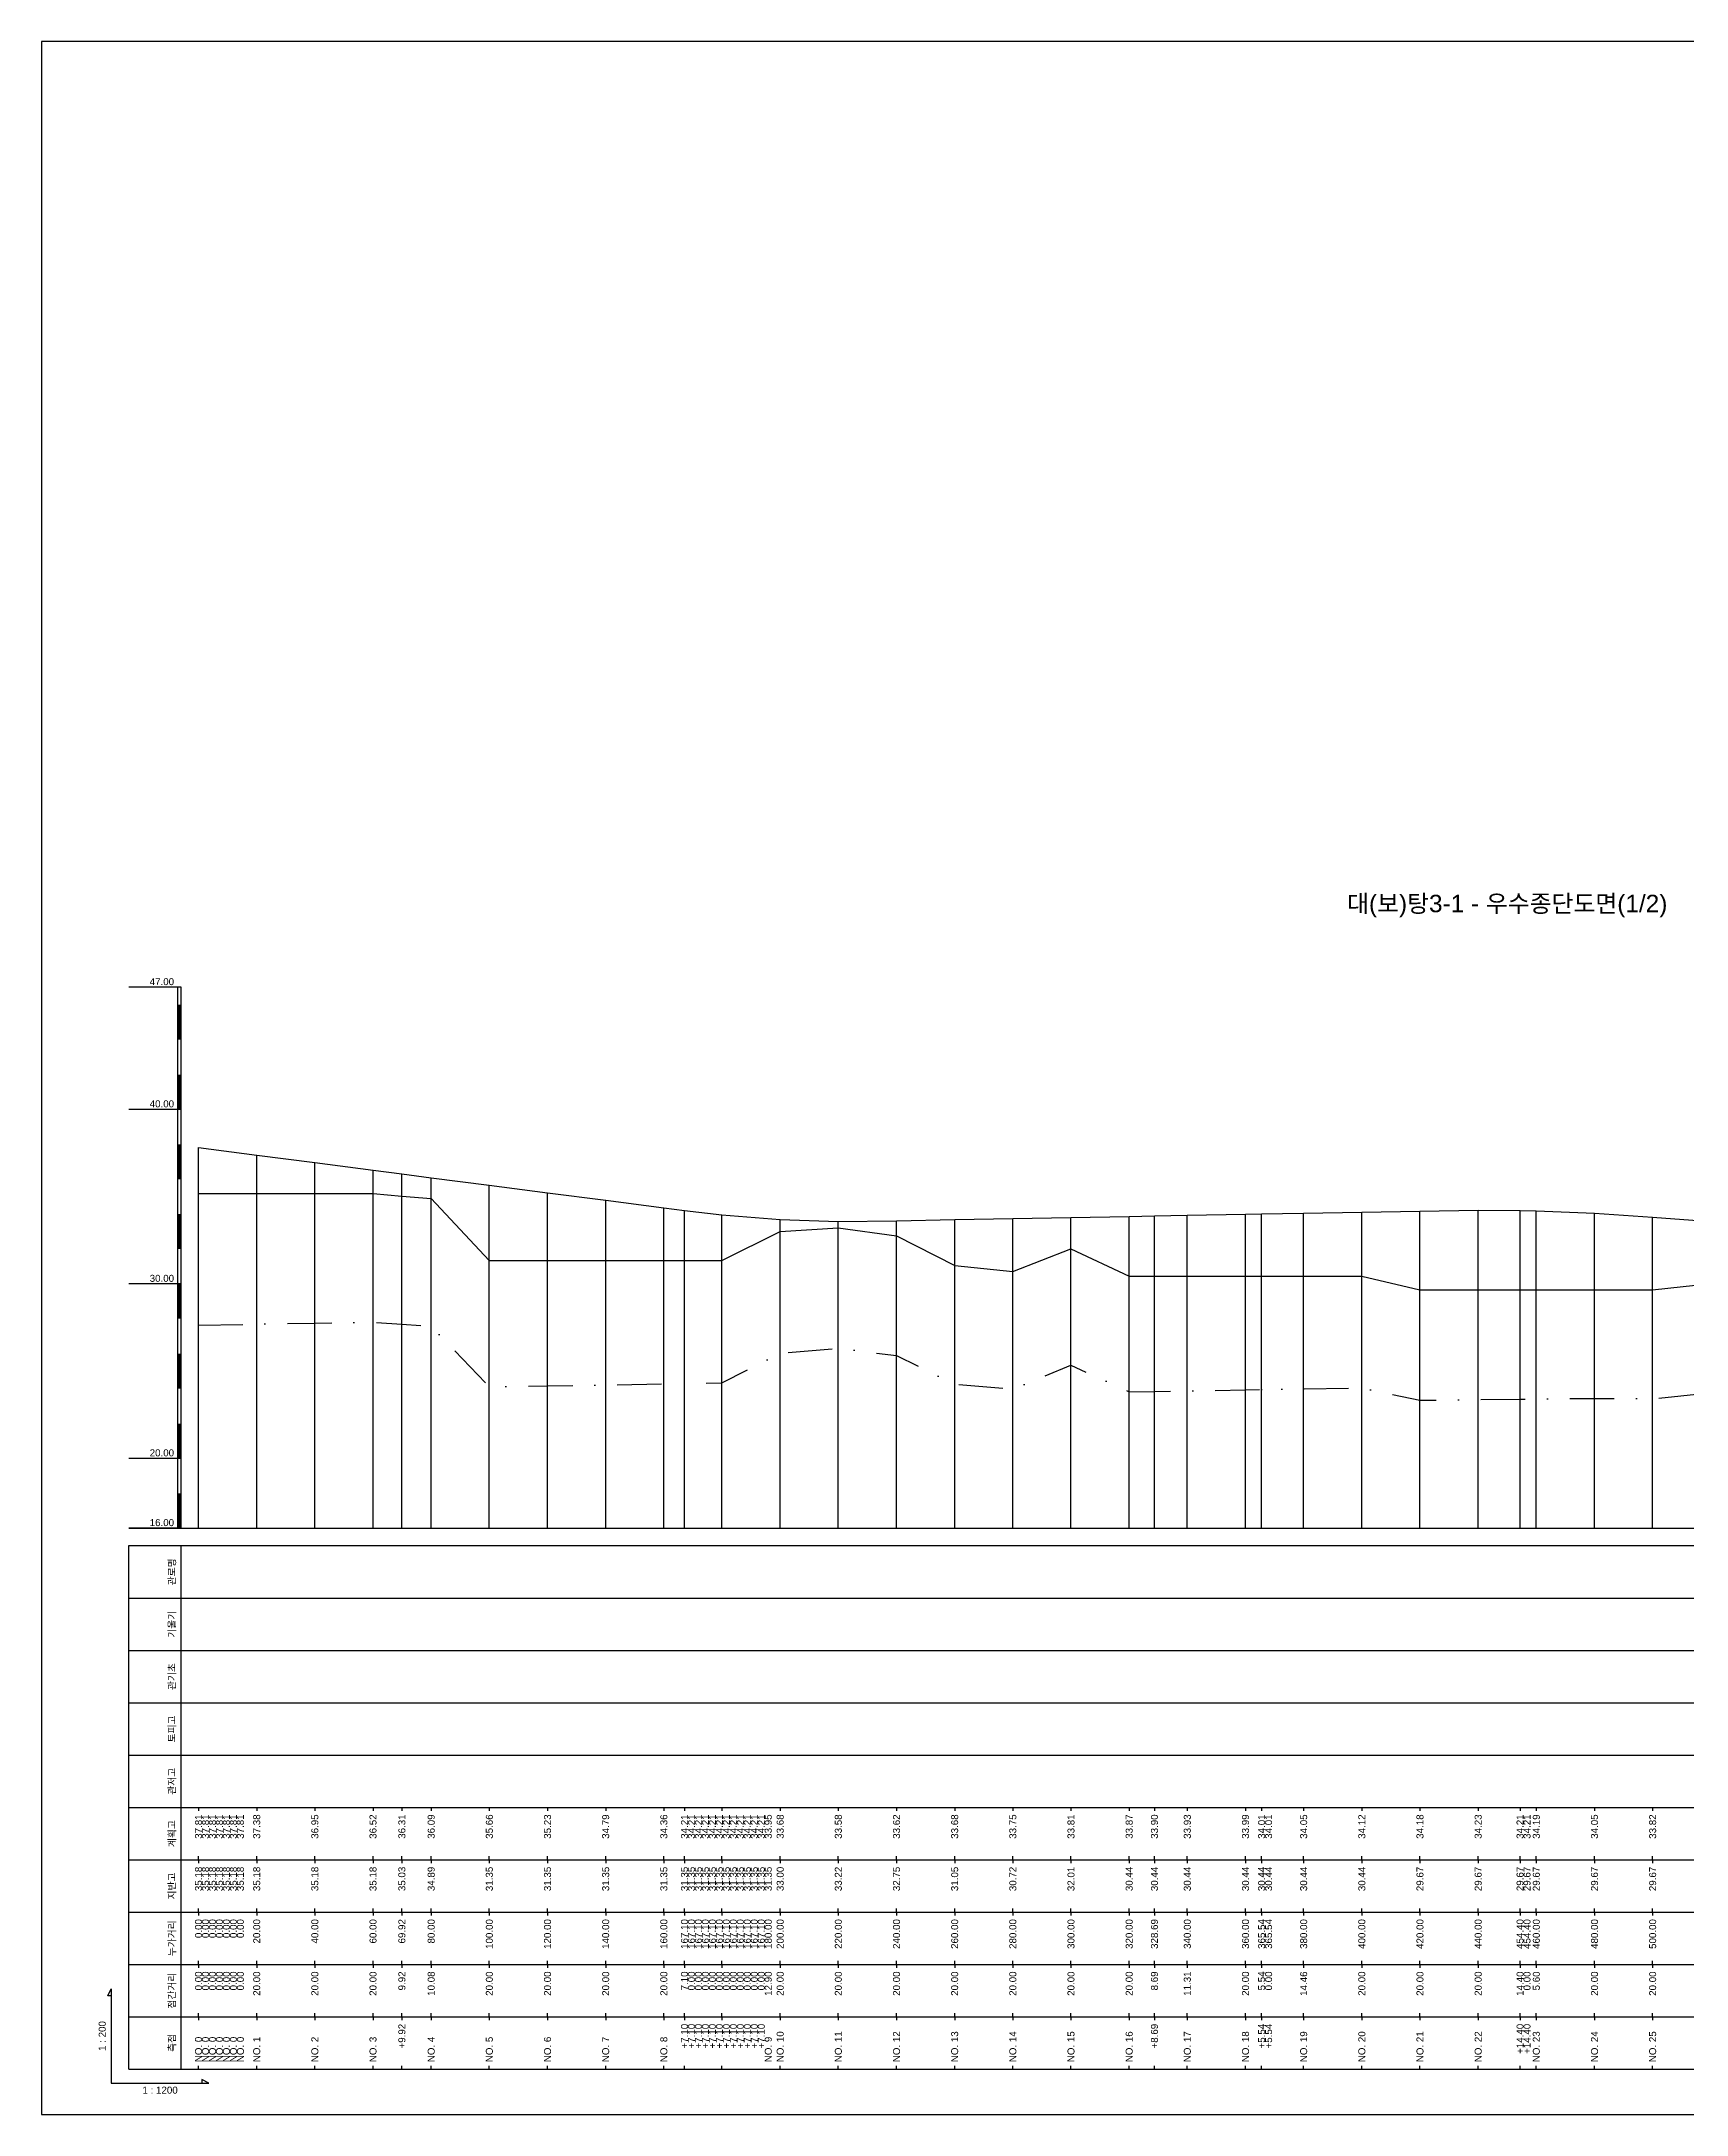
# Model space of a CAD drawing. Header units: millimetres. Extents: x -7351 to 135086, y 1419 to 5643.
# Drawn here: x 59893 to 60365, y 1419 to 2013 of the extents above; entities that cross this region are included whole.
import ezdxf
from ezdxf.enums import TextEntityAlignment as Align

# ---------------------------------------------------------------- set-up
doc = ezdxf.new("R2010")
doc.units = ezdxf.units.MM
doc.linetypes.add('DASHDOT', pattern=[25.4, 12.7, -6.35, 0, -6.35])
for name, color, linetype in [('KZ_종단_계획선', 1, 'Continuous'), ('KZ_종단_노선명', 7, 'Continuous'), ('KZ_종단_도각', 7, 'Continuous'), ('KZ_종단_수직선', 7, 'Continuous'), ('KZ_종단_암선1', 56, 'DASHDOT'), ('KZ_종단_지반선', 3, 'Continuous'), ('KZ_종단_테이블문자', 7, 'Continuous'), ('KZ_종단_테이블선', 7, 'Continuous'), ('KZ_종단_폴대', 7, 'Continuous')]:
    doc.layers.add(name, color=color, linetype=linetype)
doc.styles.get("Standard").update_dxf_attribs({"font": 'arial.ttf'})

msp = doc.modelspace()

# ---------------------------------------------------------------- linework, layer by layer
at = {"layer": 'KZ_종단_계획선'}
msp.add_lwpolyline([(59938.36, 1696.1), (59938.36, 1696.1), (59938.36, 1696.1), (59938.36, 1696.1), (59938.36, 1696.1), (59938.36, 1696.1), (59938.36, 1696.1), (59955.03, 1693.95), (59971.69, 1691.79), (59988.36, 1689.64), (59996.62, 1688.57), (60005.03, 1687.48), (60021.69, 1685.32), (60038.36, 1683.17), (60055.03, 1681.01), (60071.69, 1678.85), (60077.61, 1678.09), (60077.61, 1678.09), (60077.61, 1678.09), (60077.61, 1678.09), (60077.61, 1678.09), (60077.61, 1678.09), (60077.61, 1678.09), (60077.61, 1678.09), (60077.61, 1678.09), (60077.61, 1678.09), (60077.61, 1678.09), (60077.61, 1678.09), (60088.36, 1676.8), (60105.03, 1675.46), (60121.69, 1674.95), (60138.36, 1675.15), (60155.03, 1675.46), (60171.69, 1675.77), (60188.36, 1676.08), (60205.03, 1676.38), (60212.27, 1676.52), (60221.69, 1676.69), (60238.36, 1677), (60242.97, 1677.09), (60242.98, 1677.09), (60255.03, 1677.31), (60271.69, 1677.62), (60288.36, 1677.92), (60305.03, 1678.17), (60317.02, 1678.08), (60317.03, 1678.08), (60321.69, 1677.98), (60338.36, 1677.28), (60355.03, 1676.15), (60371.69, 1674.96)], dxfattribs=at)
at = {"layer": 'KZ_종단_도각'}
msp.add_lwpolyline([(59893.36, 1419.04), (60734.36, 1419.04), (60734.36, 2013.04), (59893.36, 2013.04)], close=True, dxfattribs=at)
at = {"layer": 'KZ_종단_수직선'}
for p, q in [((59938.36, 1587.04), (59938.36, 1696.1)), ((59938.36, 1587.04), (59938.36, 1696.1)), ((59938.36, 1587.04), (59938.36, 1696.1)), ((59938.36, 1587.04), (59938.36, 1696.1)), ((59938.36, 1587.04), (59938.36, 1696.1)), ((59938.36, 1587.04), (59938.36, 1696.1)), ((59938.36, 1587.04), (59938.36, 1696.1)), ((59938.36, 1587.04), (59938.36, 1696.1)), ((59938.36, 1587.04), (59938.36, 1696.1)), ((59938.36, 1587.04), (59938.36, 1696.1)), ((59938.36, 1587.04), (59938.36, 1696.1)), ((59938.36, 1587.04), (59938.36, 1696.1)), ((59938.36, 1587.04), (59938.36, 1696.1)), ((59955.03, 1587.04), (59955.03, 1693.95)), ((59971.69, 1587.04), (59971.69, 1691.79)), ((59988.36, 1587.04), (59988.36, 1689.64)), ((59996.63, 1587.04), (59996.63, 1688.57)), ((60005.03, 1587.04), (60005.03, 1687.48)), ((60021.69, 1587.04), (60021.69, 1685.32)), ((60038.36, 1587.04), (60038.36, 1683.17)), ((60055.03, 1587.04), (60055.03, 1681.01)), ((60071.69, 1587.04), (60071.69, 1678.85)), ((60077.61, 1587.04), (60077.61, 1678.09)), ((60077.61, 1587.04), (60077.61, 1678.09)), ((60077.61, 1587.04), (60077.61, 1678.09)), ((60077.61, 1587.04), (60077.61, 1678.09)), ((60077.61, 1587.04), (60077.61, 1678.09)), ((60077.61, 1587.04), (60077.61, 1678.09)), ((60077.61, 1587.04), (60077.61, 1678.09)), ((60077.61, 1587.04), (60077.61, 1678.09)), ((60077.61, 1587.04), (60077.61, 1678.09)), ((60077.61, 1587.04), (60077.61, 1678.09)), ((60077.61, 1587.04), (60077.61, 1678.09)), ((60077.61, 1587.04), (60077.61, 1678.09)), ((60088.36, 1587.04), (60088.36, 1676.8)), ((60105.03, 1587.04), (60105.03, 1675.46)), ((60138.36, 1587.04), (60138.36, 1675.15)), ((60155.03, 1587.04), (60155.03, 1675.46)), ((60171.69, 1587.04), (60171.69, 1675.77)), ((60188.36, 1587.04), (60188.36, 1676.08)), ((60205.03, 1587.04), (60205.03, 1676.38)), ((60212.27, 1587.04), (60212.27, 1676.52)), ((60221.69, 1587.04), (60221.69, 1676.69)), ((60238.36, 1587.04), (60238.36, 1677)), ((60242.98, 1587.04), (60242.98, 1677.09)), ((60242.98, 1587.04), (60242.98, 1677.09)), ((60255.03, 1587.04), (60255.03, 1677.31)), ((60271.69, 1587.04), (60271.69, 1677.62)), ((60288.36, 1587.04), (60288.36, 1677.92)), ((60305.03, 1587.04), (60305.03, 1678.17)), ((60317.03, 1587.04), (60317.03, 1678.08)), ((60317.03, 1587.04), (60317.03, 1678.08)), ((60321.69, 1587.04), (60321.69, 1677.98)), ((60338.36, 1587.04), (60338.36, 1677.28)), ((60355.03, 1587.04), (60355.03, 1676.15)), ((60121.69, 1587.04), (60121.69, 1674.95))]:
    msp.add_line(p, q, dxfattribs=at)
at = {"layer": 'KZ_종단_암선1', "flags": 128}
msp.add_lwpolyline([(59938.36, 1645.23), (59938.36, 1645.23), (59938.36, 1645.23), (59938.36, 1645.23), (59938.36, 1645.23), (59938.36, 1645.23), (59938.36, 1645.23), (59955.03, 1645.52), (59971.69, 1645.81), (59988.36, 1646.09), (59996.63, 1645.51), (60005.03, 1644.93), (60021.69, 1627.52), (60038.36, 1627.81), (60055.03, 1628.09), (60071.69, 1628.38), (60077.61, 1628.48), (60077.61, 1628.48), (60077.61, 1628.48), (60077.61, 1628.48), (60077.61, 1628.48), (60077.61, 1628.48), (60077.61, 1628.48), (60077.61, 1628.48), (60077.61, 1628.48), (60077.61, 1628.48), (60077.61, 1628.48), (60077.61, 1628.48), (60088.36, 1628.67), (60105.03, 1637.19), (60121.69, 1638.58), (60138.36, 1636.51), (60155.03, 1628.32), (60171.69, 1626.93), (60188.36, 1633.71), (60205.03, 1626.1), (60212.27, 1626.23), (60221.69, 1626.39), (60238.36, 1626.68), (60242.98, 1626.76), (60242.98, 1626.76), (60255.03, 1626.96), (60271.69, 1627.18), (60288.36, 1623.7), (60305.03, 1623.89), (60317.03, 1624.01), (60317.03, 1624.01), (60321.69, 1624.06), (60338.36, 1624.23), (60355.03, 1624.14), (60371.69, 1625.92), (60388.36, 1621.82), (60405.03, 1621.93), (60421.69, 1621.77), (60431.24, 1621.74), (60438.36, 1621.71), (60455.03, 1621.43), (60471.69, 1621.29), (60488.36, 1621.1), (60505.03, 1620.92), (60521.69, 1620.73), (60537.08, 1620.56), (60537.08, 1620.56), (60537.08, 1620.56), (60537.08, 1620.56), (60537.08, 1620.56), (60537.08, 1620.56), (60538.36, 1620.55), (60555.03, 1615.71), (60571.69, 1615.52), (60588.36, 1615.34), (60605.03, 1615.15), (60621.69, 1614.97), (60624.59, 1614.93), (60624.59, 1614.93), (60624.59, 1614.93), (60624.59, 1614.93), (60624.59, 1614.93), (60638.36, 1614.08), (60655.03, 1612.84), (60671.69, 1612.65), (60688.36, 1612.59)], dxfattribs=at)
at = {"layer": 'KZ_종단_지반선', "flags": 128}
msp.add_lwpolyline([(59938.36, 1682.92), (59938.36, 1682.92), (59938.36, 1682.92), (59938.36, 1682.92), (59938.36, 1682.92), (59938.36, 1682.92), (59938.36, 1682.92), (59955.03, 1682.92), (59971.69, 1682.92), (59988.36, 1682.92), (59996.63, 1682.2), (60005.03, 1681.47), (60021.69, 1663.78), (60038.36, 1663.78), (60055.03, 1663.78), (60071.69, 1663.78), (60077.61, 1663.78), (60077.61, 1663.78), (60077.61, 1663.78), (60077.61, 1663.78), (60077.61, 1663.78), (60077.61, 1663.78), (60077.61, 1663.78), (60077.61, 1663.78), (60077.61, 1663.78), (60077.61, 1663.78), (60077.61, 1663.78), (60077.61, 1663.78), (60088.36, 1663.78), (60105.03, 1672.02), (60121.69, 1673.12), (60138.36, 1670.77), (60155.03, 1662.3), (60171.69, 1660.62), (60188.36, 1667.11), (60205.03, 1659.22), (60212.27, 1659.22), (60221.69, 1659.22), (60238.36, 1659.22), (60242.98, 1659.22), (60242.98, 1659.22), (60255.03, 1659.22), (60271.69, 1659.22), (60288.36, 1655.37), (60305.03, 1655.37), (60317.03, 1655.37), (60317.03, 1655.37), (60321.69, 1655.37), (60338.36, 1655.37), (60355.03, 1655.37), (60371.69, 1657.13)], dxfattribs=at)
at = {"layer": 'KZ_종단_테이블선'}
for p, q in [((59918.36, 1587.04), (60693.36, 1587.04)), ((59918.36, 1567.04), (59918.36, 1582.04)), ((59918.36, 1582.04), (60693.36, 1582.04)), ((59933.36, 1567.04), (59933.36, 1582.04)), ((59918.36, 1552.04), (59918.36, 1567.04)), ((59918.36, 1567.04), (60693.36, 1567.04)), ((59933.36, 1552.04), (59933.36, 1567.04)), ((59918.36, 1537.04), (59918.36, 1552.04)), ((59918.36, 1552.04), (60693.36, 1552.04)), ((59933.36, 1537.04), (59933.36, 1552.04)), ((59918.36, 1522.04), (59918.36, 1537.04)), ((59918.36, 1537.04), (60693.36, 1537.04)), ((59933.36, 1522.04), (59933.36, 1537.04)), ((59918.36, 1507.04), (59918.36, 1522.04)), ((59918.36, 1522.04), (60693.36, 1522.04)), ((59933.36, 1507.04), (59933.36, 1522.04)), ((59918.36, 1492.04), (59918.36, 1507.04)), ((59918.36, 1507.04), (60693.36, 1507.04)), ((59933.36, 1492.04), (59933.36, 1507.04)), ((59938.36, 1507.04), (59938.36, 1506.04)), ((59938.36, 1507.04), (59938.36, 1506.04)), ((59938.36, 1507.04), (59938.36, 1506.04)), ((59938.36, 1507.04), (59938.36, 1506.04)), ((59938.36, 1507.04), (59938.36, 1506.04)), ((59938.36, 1507.04), (59938.36, 1506.04)), ((59938.36, 1507.04), (59938.36, 1506.04)), ((59955.03, 1507.04), (59955.03, 1506.04)), ((59971.69, 1507.04), (59971.69, 1506.04)), ((59988.36, 1507.04), (59988.36, 1506.04)), ((59996.63, 1507.04), (59996.63, 1506.04)), ((60005.03, 1507.04), (60005.03, 1506.04)), ((60021.69, 1507.04), (60021.69, 1506.04)), ((60038.36, 1507.04), (60038.36, 1506.04)), ((60055.03, 1507.04), (60055.03, 1506.04)), ((60071.69, 1507.04), (60071.69, 1506.04)), ((60077.61, 1507.04), (60077.61, 1506.04)), ((60077.61, 1507.04), (60077.61, 1506.04)), ((60077.61, 1507.04), (60077.61, 1506.04)), ((60077.61, 1507.04), (60077.61, 1506.04)), ((60077.61, 1507.04), (60077.61, 1506.04)), ((60077.61, 1507.04), (60077.61, 1506.04)), ((60077.61, 1507.04), (60077.61, 1506.04)), ((60077.61, 1507.04), (60077.61, 1506.04)), ((60077.61, 1507.04), (60077.61, 1506.04)), ((60077.61, 1507.04), (60077.61, 1506.04)), ((60077.61, 1507.04), (60077.61, 1506.04)), ((60077.61, 1507.04), (60077.61, 1506.04)), ((60088.36, 1507.04), (60088.36, 1506.04)), ((60105.03, 1507.04), (60105.03, 1506.04)), ((60121.69, 1507.04), (60121.69, 1506.04)), ((60138.36, 1507.04), (60138.36, 1506.04)), ((60155.03, 1507.04), (60155.03, 1506.04)), ((60171.69, 1507.04), (60171.69, 1506.04)), ((60188.36, 1507.04), (60188.36, 1506.04)), ((60205.03, 1507.04), (60205.03, 1506.04)), ((60212.27, 1507.04), (60212.27, 1506.04)), ((60221.69, 1507.04), (60221.69, 1506.04)), ((60238.36, 1507.04), (60238.36, 1506.04)), ((60242.98, 1507.04), (60242.98, 1506.04)), ((60242.98, 1507.04), (60242.98, 1506.04)), ((60255.03, 1507.04), (60255.03, 1506.04)), ((60271.69, 1507.04), (60271.69, 1506.04)), ((60288.36, 1507.04), (60288.36, 1506.04)), ((60305.03, 1507.04), (60305.03, 1506.04)), ((60317.03, 1507.04), (60317.03, 1506.04)), ((60317.03, 1507.04), (60317.03, 1506.04)), ((60321.69, 1507.04), (60321.69, 1506.04)), ((60338.36, 1507.04), (60338.36, 1506.04)), ((60355.03, 1507.04), (60355.03, 1506.04)), ((59918.36, 1477.04), (59918.36, 1492.04)), ((59918.36, 1492.04), (60693.36, 1492.04)), ((59933.36, 1477.04), (59933.36, 1492.04)), ((59938.36, 1492.04), (59938.36, 1493.04)), ((59938.36, 1492.04), (59938.36, 1493.04)), ((59938.36, 1492.04), (59938.36, 1493.04)), ((59938.36, 1492.04), (59938.36, 1493.04)), ((59938.36, 1492.04), (59938.36, 1493.04)), ((59938.36, 1492.04), (59938.36, 1493.04)), ((59938.36, 1492.04), (59938.36, 1493.04)), ((59938.36, 1492.04), (59938.36, 1491.04)), ((59938.36, 1492.04), (59938.36, 1491.04)), ((59938.36, 1492.04), (59938.36, 1491.04)), ((59938.36, 1492.04), (59938.36, 1491.04)), ((59938.36, 1492.04), (59938.36, 1491.04)), ((59938.36, 1492.04), (59938.36, 1491.04)), ((59938.36, 1492.04), (59938.36, 1491.04)), ((59955.03, 1492.04), (59955.03, 1493.04)), ((59955.03, 1492.04), (59955.03, 1491.04)), ((59971.69, 1492.04), (59971.69, 1493.04)), ((59971.69, 1492.04), (59971.69, 1491.04)), ((59988.36, 1492.04), (59988.36, 1493.04)), ((59988.36, 1492.04), (59988.36, 1491.04)), ((59996.63, 1492.04), (59996.63, 1493.04)), ((59996.63, 1492.04), (59996.63, 1491.04)), ((60005.03, 1492.04), (60005.03, 1493.04)), ((60005.03, 1492.04), (60005.03, 1491.04)), ((60021.69, 1492.04), (60021.69, 1493.04)), ((60021.69, 1492.04), (60021.69, 1491.04)), ((60038.36, 1492.04), (60038.36, 1493.04)), ((60038.36, 1492.04), (60038.36, 1491.04)), ((60055.03, 1492.04), (60055.03, 1493.04)), ((60055.03, 1492.04), (60055.03, 1491.04)), ((60071.69, 1492.04), (60071.69, 1493.04)), ((60071.69, 1492.04), (60071.69, 1491.04)), ((60077.61, 1492.04), (60077.61, 1493.04)), ((60077.61, 1492.04), (60077.61, 1493.04)), ((60077.61, 1492.04), (60077.61, 1493.04)), ((60077.61, 1492.04), (60077.61, 1493.04)), ((60077.61, 1492.04), (60077.61, 1493.04)), ((60077.61, 1492.04), (60077.61, 1493.04)), ((60077.61, 1492.04), (60077.61, 1493.04)), ((60077.61, 1492.04), (60077.61, 1493.04)), ((60077.61, 1492.04), (60077.61, 1493.04)), ((60077.61, 1492.04), (60077.61, 1493.04)), ((60077.61, 1492.04), (60077.61, 1493.04)), ((60077.61, 1492.04), (60077.61, 1493.04)), ((60077.61, 1492.04), (60077.61, 1491.04)), ((60077.61, 1492.04), (60077.61, 1491.04)), ((60077.61, 1492.04), (60077.61, 1491.04)), ((60077.61, 1492.04), (60077.61, 1491.04)), ((60077.61, 1492.04), (60077.61, 1491.04)), ((60077.61, 1492.04), (60077.61, 1491.04)), ((60077.61, 1492.04), (60077.61, 1491.04)), ((60077.61, 1492.04), (60077.61, 1491.04)), ((60077.61, 1492.04), (60077.61, 1491.04)), ((60077.61, 1492.04), (60077.61, 1491.04)), ((60077.61, 1492.04), (60077.61, 1491.04)), ((60077.61, 1492.04), (60077.61, 1491.04)), ((60088.36, 1492.04), (60088.36, 1493.04)), ((60088.36, 1492.04), (60088.36, 1491.04)), ((60105.03, 1492.04), (60105.03, 1493.04)), ((60105.03, 1492.04), (60105.03, 1491.04)), ((60121.69, 1492.04), (60121.69, 1493.04)), ((60121.69, 1492.04), (60121.69, 1491.04)), ((60138.36, 1492.04), (60138.36, 1493.04)), ((60138.36, 1492.04), (60138.36, 1491.04)), ((60155.03, 1492.04), (60155.03, 1493.04)), ((60155.03, 1492.04), (60155.03, 1491.04)), ((60171.69, 1492.04), (60171.69, 1493.04)), ((60171.69, 1492.04), (60171.69, 1491.04)), ((60188.36, 1492.04), (60188.36, 1493.04)), ((60188.36, 1492.04), (60188.36, 1491.04)), ((60205.03, 1492.04), (60205.03, 1493.04)), ((60205.03, 1492.04), (60205.03, 1491.04)), ((60212.27, 1492.04), (60212.27, 1493.04)), ((60212.27, 1492.04), (60212.27, 1491.04)), ((60221.69, 1492.04), (60221.69, 1493.04)), ((60221.69, 1492.04), (60221.69, 1491.04)), ((60238.36, 1492.04), (60238.36, 1493.04)), ((60238.36, 1492.04), (60238.36, 1491.04)), ((60242.98, 1492.04), (60242.98, 1493.04)), ((60242.98, 1492.04), (60242.98, 1493.04)), ((60242.98, 1492.04), (60242.98, 1491.04)), ((60242.98, 1492.04), (60242.98, 1491.04)), ((60255.03, 1492.04), (60255.03, 1493.04)), ((60255.03, 1492.04), (60255.03, 1491.04)), ((60271.69, 1492.04), (60271.69, 1493.04)), ((60271.69, 1492.04), (60271.69, 1491.04)), ((60288.36, 1492.04), (60288.36, 1493.04)), ((60288.36, 1492.04), (60288.36, 1491.04)), ((60305.03, 1492.04), (60305.03, 1493.04)), ((60305.03, 1492.04), (60305.03, 1491.04)), ((60317.03, 1492.04), (60317.03, 1493.04)), ((60317.03, 1492.04), (60317.03, 1493.04)), ((60317.03, 1492.04), (60317.03, 1491.04)), ((60317.03, 1492.04), (60317.03, 1491.04)), ((60321.69, 1492.04), (60321.69, 1493.04)), ((60321.69, 1492.04), (60321.69, 1491.04)), ((60338.36, 1492.04), (60338.36, 1493.04)), ((60338.36, 1492.04), (60338.36, 1491.04)), ((60355.03, 1492.04), (60355.03, 1493.04)), ((60355.03, 1492.04), (60355.03, 1491.04)), ((59918.36, 1462.04), (59918.36, 1477.04)), ((59918.36, 1477.04), (60693.36, 1477.04)), ((59933.36, 1462.04), (59933.36, 1477.04)), ((59938.36, 1477.04), (59938.36, 1478.04)), ((59938.36, 1477.04), (59938.36, 1478.04)), ((59938.36, 1477.04), (59938.36, 1478.04)), ((59938.36, 1477.04), (59938.36, 1478.04)), ((59938.36, 1477.04), (59938.36, 1478.04)), ((59938.36, 1477.04), (59938.36, 1478.04)), ((59938.36, 1477.04), (59938.36, 1478.04)), ((59938.36, 1477.04), (59938.36, 1476.04)), ((59938.36, 1477.04), (59938.36, 1476.04)), ((59938.36, 1477.04), (59938.36, 1476.04)), ((59938.36, 1477.04), (59938.36, 1476.04)), ((59938.36, 1477.04), (59938.36, 1476.04)), ((59938.36, 1477.04), (59938.36, 1476.04)), ((59938.36, 1477.04), (59938.36, 1476.04)), ((59955.03, 1477.04), (59955.03, 1478.04)), ((59955.03, 1477.04), (59955.03, 1476.04)), ((59971.69, 1477.04), (59971.69, 1478.04)), ((59971.69, 1477.04), (59971.69, 1476.04)), ((59988.36, 1477.04), (59988.36, 1478.04)), ((59988.36, 1477.04), (59988.36, 1476.04)), ((59996.63, 1477.04), (59996.63, 1478.04)), ((59996.63, 1477.04), (59996.63, 1476.04)), ((60005.03, 1477.04), (60005.03, 1478.04)), ((60005.03, 1477.04), (60005.03, 1476.04)), ((60021.69, 1477.04), (60021.69, 1478.04)), ((60021.69, 1477.04), (60021.69, 1476.04)), ((60038.36, 1477.04), (60038.36, 1478.04)), ((60038.36, 1477.04), (60038.36, 1476.04)), ((60055.03, 1477.04), (60055.03, 1478.04)), ((60055.03, 1477.04), (60055.03, 1476.04)), ((60071.69, 1477.04), (60071.69, 1478.04)), ((60071.69, 1477.04), (60071.69, 1476.04)), ((60077.61, 1477.04), (60077.61, 1478.04)), ((60077.61, 1477.04), (60077.61, 1478.04)), ((60077.61, 1477.04), (60077.61, 1478.04)), ((60077.61, 1477.04), (60077.61, 1478.04)), ((60077.61, 1477.04), (60077.61, 1478.04)), ((60077.61, 1477.04), (60077.61, 1478.04)), ((60077.61, 1477.04), (60077.61, 1478.04)), ((60077.61, 1477.04), (60077.61, 1478.04)), ((60077.61, 1477.04), (60077.61, 1478.04)), ((60077.61, 1477.04), (60077.61, 1478.04)), ((60077.61, 1477.04), (60077.61, 1478.04)), ((60077.61, 1477.04), (60077.61, 1478.04)), ((60077.61, 1477.04), (60077.61, 1476.04)), ((60077.61, 1477.04), (60077.61, 1476.04)), ((60077.61, 1477.04), (60077.61, 1476.04)), ((60077.61, 1477.04), (60077.61, 1476.04)), ((60077.61, 1477.04), (60077.61, 1476.04)), ((60077.61, 1477.04), (60077.61, 1476.04)), ((60077.61, 1477.04), (60077.61, 1476.04)), ((60077.61, 1477.04), (60077.61, 1476.04)), ((60077.61, 1477.04), (60077.61, 1476.04)), ((60077.61, 1477.04), (60077.61, 1476.04)), ((60077.61, 1477.04), (60077.61, 1476.04)), ((60077.61, 1477.04), (60077.61, 1476.04)), ((60088.36, 1477.04), (60088.36, 1478.04)), ((60088.36, 1477.04), (60088.36, 1476.04)), ((60105.03, 1477.04), (60105.03, 1478.04)), ((60105.03, 1477.04), (60105.03, 1476.04)), ((60121.69, 1477.04), (60121.69, 1478.04)), ((60121.69, 1477.04), (60121.69, 1476.04)), ((60138.36, 1477.04), (60138.36, 1478.04)), ((60138.36, 1477.04), (60138.36, 1476.04)), ((60155.03, 1477.04), (60155.03, 1478.04)), ((60155.03, 1477.04), (60155.03, 1476.04)), ((60171.69, 1477.04), (60171.69, 1478.04)), ((60171.69, 1477.04), (60171.69, 1476.04)), ((60188.36, 1477.04), (60188.36, 1478.04)), ((60188.36, 1477.04), (60188.36, 1476.04)), ((60205.03, 1477.04), (60205.03, 1478.04)), ((60205.03, 1477.04), (60205.03, 1476.04)), ((60212.27, 1477.04), (60212.27, 1478.04)), ((60212.27, 1477.04), (60212.27, 1476.04)), ((60221.69, 1477.04), (60221.69, 1478.04)), ((60221.69, 1477.04), (60221.69, 1476.04)), ((60238.36, 1477.04), (60238.36, 1478.04)), ((60238.36, 1477.04), (60238.36, 1476.04)), ((60242.98, 1477.04), (60242.98, 1478.04)), ((60242.98, 1477.04), (60242.98, 1478.04)), ((60242.98, 1477.04), (60242.98, 1476.04)), ((60242.98, 1477.04), (60242.98, 1476.04)), ((60255.03, 1477.04), (60255.03, 1478.04)), ((60255.03, 1477.04), (60255.03, 1476.04)), ((60271.69, 1477.04), (60271.69, 1478.04)), ((60271.69, 1477.04), (60271.69, 1476.04)), ((60288.36, 1477.04), (60288.36, 1478.04)), ((60288.36, 1477.04), (60288.36, 1476.04)), ((60305.03, 1477.04), (60305.03, 1478.04)), ((60305.03, 1477.04), (60305.03, 1476.04)), ((60317.03, 1477.04), (60317.03, 1478.04)), ((60317.03, 1477.04), (60317.03, 1478.04)), ((60317.03, 1477.04), (60317.03, 1476.04)), ((60317.03, 1477.04), (60317.03, 1476.04)), ((60321.69, 1477.04), (60321.69, 1478.04)), ((60321.69, 1477.04), (60321.69, 1476.04)), ((60338.36, 1477.04), (60338.36, 1478.04)), ((60338.36, 1477.04), (60338.36, 1476.04)), ((60355.03, 1477.04), (60355.03, 1478.04)), ((60355.03, 1477.04), (60355.03, 1476.04)), ((59918.36, 1447.04), (59918.36, 1462.04)), ((59918.36, 1462.04), (60693.36, 1462.04)), ((59933.36, 1447.04), (59933.36, 1462.04)), ((59938.36, 1462.04), (59938.36, 1463.04)), ((59938.36, 1462.04), (59938.36, 1463.04)), ((59938.36, 1462.04), (59938.36, 1463.04)), ((59938.36, 1462.04), (59938.36, 1463.04)), ((59938.36, 1462.04), (59938.36, 1463.04)), ((59938.36, 1462.04), (59938.36, 1463.04)), ((59938.36, 1462.04), (59938.36, 1463.04)), ((59938.36, 1462.04), (59938.36, 1461.04)), ((59938.36, 1462.04), (59938.36, 1461.04)), ((59938.36, 1462.04), (59938.36, 1461.04)), ((59938.36, 1462.04), (59938.36, 1461.04)), ((59938.36, 1462.04), (59938.36, 1461.04)), ((59938.36, 1462.04), (59938.36, 1461.04)), ((59938.36, 1462.04), (59938.36, 1461.04)), ((59955.03, 1462.04), (59955.03, 1463.04)), ((59955.03, 1462.04), (59955.03, 1461.04)), ((59971.69, 1462.04), (59971.69, 1463.04)), ((59971.69, 1462.04), (59971.69, 1461.04)), ((59988.36, 1462.04), (59988.36, 1463.04)), ((59988.36, 1462.04), (59988.36, 1461.04)), ((59996.63, 1462.04), (59996.63, 1463.04)), ((59996.63, 1462.04), (59996.63, 1461.04)), ((60005.03, 1462.04), (60005.03, 1463.04)), ((60005.03, 1462.04), (60005.03, 1461.04)), ((60021.69, 1462.04), (60021.69, 1463.04)), ((60021.69, 1462.04), (60021.69, 1461.04)), ((60038.36, 1462.04), (60038.36, 1463.04)), ((60038.36, 1462.04), (60038.36, 1461.04)), ((60055.03, 1462.04), (60055.03, 1463.04)), ((60055.03, 1462.04), (60055.03, 1461.04)), ((60071.69, 1462.04), (60071.69, 1463.04)), ((60071.69, 1462.04), (60071.69, 1461.04)), ((60077.61, 1462.04), (60077.61, 1463.04)), ((60077.61, 1462.04), (60077.61, 1463.04)), ((60077.61, 1462.04), (60077.61, 1463.04)), ((60077.61, 1462.04), (60077.61, 1463.04)), ((60077.61, 1462.04), (60077.61, 1463.04)), ((60077.61, 1462.04), (60077.61, 1463.04)), ((60077.61, 1462.04), (60077.61, 1463.04)), ((60077.61, 1462.04), (60077.61, 1463.04)), ((60077.61, 1462.04), (60077.61, 1463.04)), ((60077.61, 1462.04), (60077.61, 1463.04)), ((60077.61, 1462.04), (60077.61, 1463.04)), ((60077.61, 1462.04), (60077.61, 1463.04)), ((60077.61, 1462.04), (60077.61, 1461.04)), ((60077.61, 1462.04), (60077.61, 1461.04)), ((60077.61, 1462.04), (60077.61, 1461.04)), ((60077.61, 1462.04), (60077.61, 1461.04)), ((60077.61, 1462.04), (60077.61, 1461.04)), ((60077.61, 1462.04), (60077.61, 1461.04)), ((60077.61, 1462.04), (60077.61, 1461.04)), ((60077.61, 1462.04), (60077.61, 1461.04)), ((60077.61, 1462.04), (60077.61, 1461.04)), ((60077.61, 1462.04), (60077.61, 1461.04)), ((60077.61, 1462.04), (60077.61, 1461.04)), ((60077.61, 1462.04), (60077.61, 1461.04)), ((60088.36, 1462.04), (60088.36, 1463.04)), ((60088.36, 1462.04), (60088.36, 1461.04)), ((60105.03, 1462.04), (60105.03, 1463.04)), ((60105.03, 1462.04), (60105.03, 1461.04)), ((60121.69, 1462.04), (60121.69, 1463.04)), ((60121.69, 1462.04), (60121.69, 1461.04)), ((60138.36, 1462.04), (60138.36, 1463.04)), ((60138.36, 1462.04), (60138.36, 1461.04)), ((60155.03, 1462.04), (60155.03, 1463.04)), ((60155.03, 1462.04), (60155.03, 1461.04)), ((60171.69, 1462.04), (60171.69, 1463.04)), ((60171.69, 1462.04), (60171.69, 1461.04)), ((60188.36, 1462.04), (60188.36, 1463.04)), ((60188.36, 1462.04), (60188.36, 1461.04)), ((60205.03, 1462.04), (60205.03, 1463.04)), ((60205.03, 1462.04), (60205.03, 1461.04)), ((60212.27, 1462.04), (60212.27, 1463.04)), ((60212.27, 1462.04), (60212.27, 1461.04)), ((60221.69, 1462.04), (60221.69, 1463.04)), ((60221.69, 1462.04), (60221.69, 1461.04)), ((60238.36, 1462.04), (60238.36, 1463.04)), ((60238.36, 1462.04), (60238.36, 1461.04)), ((60242.98, 1462.04), (60242.98, 1463.04)), ((60242.98, 1462.04), (60242.98, 1463.04)), ((60242.98, 1462.04), (60242.98, 1461.04)), ((60242.98, 1462.04), (60242.98, 1461.04)), ((60255.03, 1462.04), (60255.03, 1463.04)), ((60255.03, 1462.04), (60255.03, 1461.04)), ((60271.69, 1462.04), (60271.69, 1463.04)), ((60271.69, 1462.04), (60271.69, 1461.04)), ((60288.36, 1462.04), (60288.36, 1463.04)), ((60288.36, 1462.04), (60288.36, 1461.04)), ((60305.03, 1462.04), (60305.03, 1463.04)), ((60305.03, 1462.04), (60305.03, 1461.04)), ((60317.03, 1462.04), (60317.03, 1463.04)), ((60317.03, 1462.04), (60317.03, 1463.04)), ((60317.03, 1462.04), (60317.03, 1461.04)), ((60317.03, 1462.04), (60317.03, 1461.04)), ((60321.69, 1462.04), (60321.69, 1463.04)), ((60321.69, 1462.04), (60321.69, 1461.04)), ((60338.36, 1462.04), (60338.36, 1463.04)), ((60338.36, 1462.04), (60338.36, 1461.04)), ((60355.03, 1462.04), (60355.03, 1463.04)), ((60355.03, 1462.04), (60355.03, 1461.04)), ((59918.36, 1432.04), (59918.36, 1447.04)), ((59918.36, 1447.04), (60693.36, 1447.04)), ((59933.36, 1432.04), (59933.36, 1447.04)), ((59938.36, 1447.04), (59938.36, 1448.04)), ((59938.36, 1447.04), (59938.36, 1448.04)), ((59938.36, 1447.04), (59938.36, 1448.04)), ((59938.36, 1447.04), (59938.36, 1448.04)), ((59938.36, 1447.04), (59938.36, 1448.04)), ((59938.36, 1447.04), (59938.36, 1448.04)), ((59938.36, 1447.04), (59938.36, 1448.04)), ((59938.36, 1447.04), (59938.36, 1446.04)), ((59938.36, 1447.04), (59938.36, 1446.04)), ((59938.36, 1447.04), (59938.36, 1446.04)), ((59938.36, 1447.04), (59938.36, 1446.04)), ((59938.36, 1447.04), (59938.36, 1446.04)), ((59938.36, 1447.04), (59938.36, 1446.04)), ((59938.36, 1447.04), (59938.36, 1446.04)), ((59955.03, 1447.04), (59955.03, 1448.04)), ((59955.03, 1447.04), (59955.03, 1446.04)), ((59971.69, 1447.04), (59971.69, 1448.04)), ((59971.69, 1447.04), (59971.69, 1446.04)), ((59988.36, 1447.04), (59988.36, 1448.04)), ((59988.36, 1447.04), (59988.36, 1446.04)), ((59996.63, 1447.04), (59996.63, 1448.04)), ((59996.63, 1447.04), (59996.63, 1446.04)), ((60005.03, 1447.04), (60005.03, 1448.04)), ((60005.03, 1447.04), (60005.03, 1446.04)), ((60021.69, 1447.04), (60021.69, 1448.04)), ((60021.69, 1447.04), (60021.69, 1446.04)), ((60038.36, 1447.04), (60038.36, 1448.04)), ((60038.36, 1447.04), (60038.36, 1446.04)), ((60055.03, 1447.04), (60055.03, 1448.04)), ((60055.03, 1447.04), (60055.03, 1446.04)), ((60071.69, 1447.04), (60071.69, 1448.04)), ((60071.69, 1447.04), (60071.69, 1446.04)), ((60077.61, 1447.04), (60077.61, 1448.04)), ((60077.61, 1447.04), (60077.61, 1448.04)), ((60077.61, 1447.04), (60077.61, 1448.04)), ((60077.61, 1447.04), (60077.61, 1448.04)), ((60077.61, 1447.04), (60077.61, 1448.04)), ((60077.61, 1447.04), (60077.61, 1448.04)), ((60077.61, 1447.04), (60077.61, 1448.04)), ((60077.61, 1447.04), (60077.61, 1448.04)), ((60077.61, 1447.04), (60077.61, 1448.04)), ((60077.61, 1447.04), (60077.61, 1448.04)), ((60077.61, 1447.04), (60077.61, 1448.04)), ((60077.61, 1447.04), (60077.61, 1448.04)), ((60077.61, 1447.04), (60077.61, 1446.04)), ((60077.61, 1447.04), (60077.61, 1446.04)), ((60077.61, 1447.04), (60077.61, 1446.04)), ((60077.61, 1447.04), (60077.61, 1446.04)), ((60077.61, 1447.04), (60077.61, 1446.04)), ((60077.61, 1447.04), (60077.61, 1446.04)), ((60077.61, 1447.04), (60077.61, 1446.04)), ((60077.61, 1447.04), (60077.61, 1446.04)), ((60077.61, 1447.04), (60077.61, 1446.04)), ((60077.61, 1447.04), (60077.61, 1446.04)), ((60077.61, 1447.04), (60077.61, 1446.04)), ((60077.61, 1447.04), (60077.61, 1446.04)), ((60088.36, 1447.04), (60088.36, 1448.04)), ((60088.36, 1447.04), (60088.36, 1446.04)), ((60105.03, 1447.04), (60105.03, 1448.04)), ((60105.03, 1447.04), (60105.03, 1446.04)), ((60121.69, 1447.04), (60121.69, 1448.04)), ((60121.69, 1447.04), (60121.69, 1446.04)), ((60138.36, 1447.04), (60138.36, 1448.04)), ((60138.36, 1447.04), (60138.36, 1446.04)), ((60155.03, 1447.04), (60155.03, 1448.04)), ((60155.03, 1447.04), (60155.03, 1446.04)), ((60171.69, 1447.04), (60171.69, 1448.04)), ((60171.69, 1447.04), (60171.69, 1446.04)), ((60188.36, 1447.04), (60188.36, 1448.04)), ((60188.36, 1447.04), (60188.36, 1446.04)), ((60205.03, 1447.04), (60205.03, 1448.04)), ((60205.03, 1447.04), (60205.03, 1446.04)), ((60212.27, 1447.04), (60212.27, 1448.04)), ((60212.27, 1447.04), (60212.27, 1446.04)), ((60221.69, 1447.04), (60221.69, 1448.04)), ((60221.69, 1447.04), (60221.69, 1446.04)), ((60238.36, 1447.04), (60238.36, 1448.04)), ((60238.36, 1447.04), (60238.36, 1446.04)), ((60242.98, 1447.04), (60242.98, 1448.04)), ((60242.98, 1447.04), (60242.98, 1448.04)), ((60242.98, 1447.04), (60242.98, 1446.04)), ((60242.98, 1447.04), (60242.98, 1446.04)), ((60255.03, 1447.04), (60255.03, 1448.04)), ((60255.03, 1447.04), (60255.03, 1446.04)), ((60271.69, 1447.04), (60271.69, 1448.04)), ((60271.69, 1447.04), (60271.69, 1446.04)), ((60288.36, 1447.04), (60288.36, 1448.04)), ((60288.36, 1447.04), (60288.36, 1446.04)), ((60305.03, 1447.04), (60305.03, 1448.04)), ((60305.03, 1447.04), (60305.03, 1446.04)), ((60317.03, 1447.04), (60317.03, 1448.04)), ((60317.03, 1447.04), (60317.03, 1448.04)), ((60317.03, 1447.04), (60317.03, 1446.04)), ((60317.03, 1447.04), (60317.03, 1446.04)), ((60321.69, 1447.04), (60321.69, 1448.04)), ((60321.69, 1447.04), (60321.69, 1446.04)), ((60338.36, 1447.04), (60338.36, 1448.04)), ((60338.36, 1447.04), (60338.36, 1446.04)), ((60355.03, 1447.04), (60355.03, 1448.04)), ((60355.03, 1447.04), (60355.03, 1446.04)), ((59918.36, 1432.04), (60693.36, 1432.04)), ((59938.36, 1432.04), (59938.36, 1433.04)), ((59938.36, 1432.04), (59938.36, 1433.04)), ((59938.36, 1432.04), (59938.36, 1433.04)), ((59938.36, 1432.04), (59938.36, 1433.04)), ((59938.36, 1432.04), (59938.36, 1433.04)), ((59938.36, 1432.04), (59938.36, 1433.04)), ((59938.36, 1432.04), (59938.36, 1433.04)), ((59955.03, 1432.04), (59955.03, 1433.04)), ((59971.69, 1432.04), (59971.69, 1433.04)), ((59988.36, 1432.04), (59988.36, 1433.04)), ((59996.63, 1432.04), (59996.63, 1433.04)), ((60005.03, 1432.04), (60005.03, 1433.04)), ((60021.69, 1432.04), (60021.69, 1433.04)), ((60038.36, 1432.04), (60038.36, 1433.04)), ((60055.03, 1432.04), (60055.03, 1433.04)), ((60071.69, 1432.04), (60071.69, 1433.04)), ((60077.61, 1432.04), (60077.61, 1433.04)), ((60077.61, 1432.04), (60077.61, 1433.04)), ((60077.61, 1432.04), (60077.61, 1433.04)), ((60077.61, 1432.04), (60077.61, 1433.04)), ((60077.61, 1432.04), (60077.61, 1433.04)), ((60077.61, 1432.04), (60077.61, 1433.04)), ((60077.61, 1432.04), (60077.61, 1433.04)), ((60077.61, 1432.04), (60077.61, 1433.04)), ((60077.61, 1432.04), (60077.61, 1433.04)), ((60077.61, 1432.04), (60077.61, 1433.04)), ((60077.61, 1432.04), (60077.61, 1433.04)), ((60077.61, 1432.04), (60077.61, 1433.04)), ((60088.36, 1432.04), (60088.36, 1433.04)), ((60105.03, 1432.04), (60105.03, 1433.04)), ((60121.69, 1432.04), (60121.69, 1433.04)), ((60138.36, 1432.04), (60138.36, 1433.04)), ((60155.03, 1432.04), (60155.03, 1433.04)), ((60171.69, 1432.04), (60171.69, 1433.04)), ((60188.36, 1432.04), (60188.36, 1433.04)), ((60205.03, 1432.04), (60205.03, 1433.04)), ((60212.27, 1432.04), (60212.27, 1433.04)), ((60221.69, 1432.04), (60221.69, 1433.04)), ((60238.36, 1432.04), (60238.36, 1433.04)), ((60242.98, 1432.04), (60242.98, 1433.04)), ((60242.98, 1432.04), (60242.98, 1433.04)), ((60255.03, 1432.04), (60255.03, 1433.04)), ((60271.69, 1432.04), (60271.69, 1433.04)), ((60288.36, 1432.04), (60288.36, 1433.04)), ((60305.03, 1432.04), (60305.03, 1433.04)), ((60317.03, 1432.04), (60317.03, 1433.04)), ((60317.03, 1432.04), (60317.03, 1433.04)), ((60321.69, 1432.04), (60321.69, 1433.04)), ((60338.36, 1432.04), (60338.36, 1433.04)), ((60355.03, 1432.04), (60355.03, 1433.04))]:
    msp.add_line(p, q, dxfattribs=at)
msp.add_lwpolyline([(59913.36, 1453.04), (59912.36, 1453.04), (59913.36, 1455.04), (59913.36, 1428.04), (59941.36, 1428.04), (59939.36, 1429.04), (59939.36, 1428.04)], dxfattribs=at)
at = {"layer": 'KZ_종단_폴대'}
for p, q in [((59933.36, 1742.04), (59918.36, 1742.04)), ((59933.36, 1707.04), (59918.36, 1707.04)), ((59933.36, 1657.04), (59918.36, 1657.04)), ((59933.36, 1607.04), (59918.36, 1607.04)), ((59933.36, 1587.04), (59918.36, 1587.04))]:
    msp.add_line(p, q, dxfattribs=at)
msp.add_lwpolyline([(59933.36, 1587.04), (59933.36, 1742.04), (59932.36, 1742.04), (59932.36, 1587.04), (59933.36, 1587.04)], dxfattribs=at)
for points in [[(59932.86, 1727.04, 1, 1, 0), (59932.86, 1737.04, 1, 1, 0)], [(59932.86, 1707.04, 1, 1, 0), (59932.86, 1717.04, 1, 1, 0)], [(59932.86, 1687.04, 1, 1, 0), (59932.86, 1697.04, 1, 1, 0)], [(59932.86, 1667.04, 1, 1, 0), (59932.86, 1677.04, 1, 1, 0)], [(59932.86, 1647.04, 1, 1, 0), (59932.86, 1657.04, 1, 1, 0)], [(59932.86, 1627.04, 1, 1, 0), (59932.86, 1637.04, 1, 1, 0)], [(59932.86, 1607.04, 1, 1, 0), (59932.86, 1617.04, 1, 1, 0)], [(59932.86, 1587.04, 1, 1, 0), (59932.86, 1597.04, 1, 1, 0)]]:
    msp.add_lwpolyline(points, format="xyseb", dxfattribs=at)

# ---------------------------------------------------------------- texts
at = {"layer": 'KZ_종단_노선명'}
msp.add_text('대(보)탕3-1 - 우수종단도면(1/2)', height=5, dxfattribs=at).set_placement((60313.36, 1762.04), align=Align.BOTTOM_CENTER)
at = {"layer": 'KZ_종단_테이블문자'}
for s, p in [('37.81', (59938.36, 1505.04)), ('37.81', (59940.36, 1505.04)), ('37.81', (59942.36, 1505.04)), ('37.81', (59944.36, 1505.04)), ('37.81', (59946.36, 1505.04)), ('37.81', (59948.36, 1505.04)), ('37.81', (59950.36, 1505.04)), ('37.38', (59955.03, 1505.04)), ('36.95', (59971.69, 1505.04)), ('36.52', (59988.36, 1505.04)), ('36.31', (59996.63, 1505.04)), ('36.09', (60005.03, 1505.04)), ('35.66', (60021.69, 1505.04)), ('35.23', (60038.36, 1505.04)), ('34.79', (60055.03, 1505.04)), ('34.36', (60071.69, 1505.04)), ('34.21', (60077.61, 1505.04)), ('34.21', (60079.61, 1505.04)), ('34.21', (60081.61, 1505.04)), ('34.21', (60083.61, 1505.04)), ('34.21', (60085.61, 1505.04)), ('34.21', (60087.61, 1505.04)), ('34.21', (60089.61, 1505.04)), ('34.21', (60091.61, 1505.04)), ('34.21', (60093.61, 1505.04)), ('34.21', (60095.61, 1505.04)), ('34.21', (60097.61, 1505.04)), ('34.21', (60099.61, 1505.04)), ('33.95', (60101.61, 1505.04)), ('33.68', (60105.03, 1505.04)), ('33.58', (60121.69, 1505.04)), ('33.62', (60138.36, 1505.04)), ('33.68', (60155.03, 1505.04)), ('33.75', (60171.69, 1505.04)), ('33.81', (60188.36, 1505.04)), ('33.87', (60205.03, 1505.04)), ('33.90', (60212.27, 1505.04)), ('33.93', (60221.69, 1505.04)), ('33.99', (60238.36, 1505.04)), ('34.01', (60242.98, 1505.04)), ('34.01', (60244.98, 1505.04)), ('34.05', (60255.03, 1505.04)), ('34.12', (60271.69, 1505.04)), ('34.18', (60288.36, 1505.04)), ('34.23', (60305.03, 1505.04)), ('34.21', (60317.03, 1505.04)), ('34.21', (60319.03, 1505.04)), ('34.19', (60321.69, 1505.04)), ('34.05', (60338.36, 1505.04)), ('33.82', (60355.03, 1505.04)), ('35.18', (59938.36, 1490.04)), ('35.18', (59940.36, 1490.04)), ('35.18', (59942.36, 1490.04)), ('35.18', (59944.36, 1490.04)), ('35.18', (59946.36, 1490.04)), ('35.18', (59948.36, 1490.04)), ('35.18', (59950.36, 1490.04)), ('35.18', (59955.03, 1490.04)), ('35.18', (59971.69, 1490.04)), ('35.18', (59988.36, 1490.04)), ('35.03', (59996.63, 1490.04)), ('34.89', (60005.03, 1490.04)), ('31.35', (60021.69, 1490.04)), ('31.35', (60038.36, 1490.04)), ('31.35', (60055.03, 1490.04)), ('31.35', (60071.69, 1490.04)), ('31.35', (60077.61, 1490.04)), ('31.35', (60079.61, 1490.04)), ('31.35', (60081.61, 1490.04)), ('31.35', (60083.61, 1490.04)), ('31.35', (60085.61, 1490.04)), ('31.35', (60087.61, 1490.04)), ('31.35', (60089.61, 1490.04)), ('31.35', (60091.61, 1490.04)), ('31.35', (60093.61, 1490.04)), ('31.35', (60095.61, 1490.04)), ('31.35', (60097.61, 1490.04)), ('31.35', (60099.61, 1490.04)), ('31.35', (60101.61, 1490.04)), ('33.00', (60105.03, 1490.04)), ('33.22', (60121.69, 1490.04)), ('32.75', (60138.36, 1490.04)), ('31.05', (60155.03, 1490.04)), ('30.72', (60171.69, 1490.04)), ('32.01', (60188.36, 1490.04)), ('30.44', (60205.03, 1490.04)), ('30.44', (60212.27, 1490.04)), ('30.44', (60221.69, 1490.04)), ('30.44', (60238.36, 1490.04)), ('30.44', (60242.98, 1490.04)), ('30.44', (60244.98, 1490.04)), ('30.44', (60255.03, 1490.04)), ('30.44', (60271.69, 1490.04)), ('29.67', (60288.36, 1490.04)), ('29.67', (60305.03, 1490.04)), ('29.67', (60317.03, 1490.04)), ('29.67', (60319.03, 1490.04)), ('29.67', (60321.69, 1490.04)), ('29.67', (60338.36, 1490.04)), ('29.67', (60355.03, 1490.04)), ('0.00', (59938.36, 1475.04)), ('0.00', (59940.36, 1475.04)), ('0.00', (59942.36, 1475.04)), ('0.00', (59944.36, 1475.04)), ('0.00', (59946.36, 1475.04)), ('0.00', (59948.36, 1475.04)), ('0.00', (59950.36, 1475.04)), ('20.00', (59955.03, 1475.04)), ('40.00', (59971.69, 1475.04)), ('60.00', (59988.36, 1475.04)), ('69.92', (59996.63, 1475.04)), ('80.00', (60005.03, 1475.04)), ('100.00', (60021.69, 1475.04)), ('120.00', (60038.36, 1475.04)), ('140.00', (60055.03, 1475.04)), ('160.00', (60071.69, 1475.04)), ('167.10', (60077.61, 1475.04)), ('167.10', (60079.61, 1475.04)), ('167.10', (60081.61, 1475.04)), ('167.10', (60083.61, 1475.04)), ('167.10', (60085.61, 1475.04)), ('167.10', (60087.61, 1475.04)), ('167.10', (60089.61, 1475.04)), ('167.10', (60091.61, 1475.04)), ('167.10', (60093.61, 1475.04)), ('167.10', (60095.61, 1475.04)), ('167.10', (60097.61, 1475.04)), ('167.10', (60099.61, 1475.04)), ('180.00', (60101.61, 1475.04)), ('200.00', (60105.03, 1475.04)), ('220.00', (60121.69, 1475.04)), ('240.00', (60138.36, 1475.04)), ('260.00', (60155.03, 1475.04)), ('280.00', (60171.69, 1475.04)), ('300.00', (60188.36, 1475.04)), ('320.00', (60205.03, 1475.04)), ('328.69', (60212.27, 1475.04)), ('340.00', (60221.69, 1475.04)), ('360.00', (60238.36, 1475.04)), ('365.54', (60242.98, 1475.04)), ('365.54', (60244.98, 1475.04)), ('380.00', (60255.03, 1475.04)), ('400.00', (60271.69, 1475.04)), ('420.00', (60288.36, 1475.04)), ('440.00', (60305.03, 1475.04)), ('454.40', (60317.03, 1475.04)), ('454.40', (60319.03, 1475.04)), ('460.00', (60321.69, 1475.04)), ('480.00', (60338.36, 1475.04)), ('500.00', (60355.03, 1475.04)), ('0.00', (59938.36, 1460.04)), ('0.00', (59940.36, 1460.04)), ('0.00', (59942.36, 1460.04)), ('0.00', (59944.36, 1460.04)), ('0.00', (59946.36, 1460.04)), ('0.00', (59948.36, 1460.04)), ('0.00', (59950.36, 1460.04)), ('20.00', (59955.03, 1460.04)), ('20.00', (59971.69, 1460.04)), ('20.00', (59988.36, 1460.04)), ('9.92', (59996.63, 1460.04)), ('10.08', (60005.03, 1460.04)), ('20.00', (60021.69, 1460.04)), ('20.00', (60038.36, 1460.04)), ('20.00', (60055.03, 1460.04)), ('20.00', (60071.69, 1460.04)), ('7.10', (60077.61, 1460.04)), ('0.00', (60079.61, 1460.04)), ('0.00', (60081.61, 1460.04)), ('0.00', (60083.61, 1460.04)), ('0.00', (60085.61, 1460.04)), ('0.00', (60087.61, 1460.04)), ('0.00', (60089.61, 1460.04)), ('0.00', (60091.61, 1460.04)), ('0.00', (60093.61, 1460.04)), ('0.00', (60095.61, 1460.04)), ('0.00', (60097.61, 1460.04)), ('0.00', (60099.61, 1460.04)), ('12.90', (60101.61, 1460.04)), ('20.00', (60105.03, 1460.04)), ('20.00', (60121.69, 1460.04)), ('20.00', (60138.36, 1460.04)), ('20.00', (60155.03, 1460.04)), ('20.00', (60171.69, 1460.04)), ('20.00', (60188.36, 1460.04)), ('20.00', (60205.03, 1460.04)), ('8.69', (60212.27, 1460.04)), ('11.31', (60221.69, 1460.04)), ('20.00', (60238.36, 1460.04)), ('5.54', (60242.98, 1460.04)), ('0.00', (60244.98, 1460.04)), ('14.46', (60255.03, 1460.04)), ('20.00', (60271.69, 1460.04)), ('20.00', (60288.36, 1460.04)), ('20.00', (60305.03, 1460.04)), ('14.40', (60317.03, 1460.04)), ('0.00', (60319.03, 1460.04)), ('5.60', (60321.69, 1460.04)), ('20.00', (60338.36, 1460.04)), ('20.00', (60355.03, 1460.04)), ('+9.92', (59996.63, 1445.04)), ('+7.10', (60077.61, 1445.04)), ('+7.10', (60079.61, 1445.04)), ('+7.10', (60081.61, 1445.04)), ('+7.10', (60083.61, 1445.04)), ('+7.10', (60085.61, 1445.04)), ('+7.10', (60087.61, 1445.04)), ('+7.10', (60089.61, 1445.04)), ('+7.10', (60091.61, 1445.04)), ('+7.10', (60093.61, 1445.04)), ('+7.10', (60095.61, 1445.04)), ('+7.10', (60097.61, 1445.04)), ('+7.10', (60099.61, 1445.04)), ('+8.69', (60212.27, 1445.04)), ('+5.54', (60242.98, 1445.04)), ('+5.54', (60244.98, 1445.04)), ('+14.40', (60317.03, 1445.04)), ('+14.40', (60319.03, 1445.04))]:
    msp.add_text(s, height=2, rotation=90, dxfattribs=at).set_placement(p, align=Align.MIDDLE_RIGHT)
for s, p in [('NO. 0', (59938.36, 1434.04)), ('NO. 0', (59940.36, 1434.04)), ('NO. 0', (59942.36, 1434.04)), ('NO. 0', (59944.36, 1434.04)), ('NO. 0', (59946.36, 1434.04)), ('NO. 0', (59948.36, 1434.04)), ('NO. 0', (59950.36, 1434.04)), ('NO. 1', (59955.03, 1434.04)), ('NO. 2', (59971.69, 1434.04)), ('NO. 3', (59988.36, 1434.04)), ('NO. 4', (60005.03, 1434.04)), ('NO. 5', (60021.69, 1434.04)), ('NO. 6', (60038.36, 1434.04)), ('NO. 7', (60055.03, 1434.04)), ('NO. 8', (60071.69, 1434.04)), ('NO. 9', (60101.61, 1434.04)), ('NO. 10', (60105.03, 1434.04)), ('NO. 11', (60121.69, 1434.04)), ('NO. 12', (60138.36, 1434.04)), ('NO. 13', (60155.03, 1434.04)), ('NO. 14', (60171.69, 1434.04)), ('NO. 15', (60188.36, 1434.04)), ('NO. 16', (60205.03, 1434.04)), ('NO. 17', (60221.69, 1434.04)), ('NO. 18', (60238.36, 1434.04)), ('NO. 19', (60255.03, 1434.04)), ('NO. 20', (60271.69, 1434.04)), ('NO. 21', (60288.36, 1434.04)), ('NO. 22', (60305.03, 1434.04)), ('NO. 23', (60321.69, 1434.04)), ('NO. 24', (60338.36, 1434.04)), ('NO. 25', (60355.03, 1434.04))]:
    msp.add_text(s, height=2, rotation=90, dxfattribs=at).set_placement(p, align=Align.MIDDLE_LEFT)
at = {"layer": 'KZ_종단_테이블선'}
for s, p in [('관로명', (59932.36, 1574.54)), ('기울기', (59932.36, 1559.54)), ('관기초', (59932.36, 1544.54)), ('토피고', (59932.36, 1529.54)), ('관저고', (59932.36, 1514.54)), ('계획고', (59932.36, 1499.54)), ('지반고', (59932.36, 1484.54)), ('누가거리', (59932.36, 1469.54)), ('점간거리', (59932.36, 1454.54)), ('1 : 200', (59912.36, 1441.54)), ('측점', (59932.36, 1439.54))]:
    msp.add_text(s, height=2, rotation=90, dxfattribs=at).set_placement(p, align=Align.BOTTOM_CENTER)
msp.add_text('1 : 1200', height=2, dxfattribs=at).set_placement((59927.36, 1427.04), align=Align.TOP_CENTER)
at = {"layer": 'KZ_종단_폴대'}
for s, p in [('47.00', (59931.36, 1742.04)), ('40.00', (59931.36, 1707.04)), ('30.00', (59931.36, 1657.04)), ('20.00', (59931.36, 1607.04)), ('16.00', (59931.36, 1587.04))]:
    msp.add_text(s, height=2, dxfattribs=at).set_placement(p, align=Align.BOTTOM_RIGHT)

doc.saveas('drawing.dxf')
